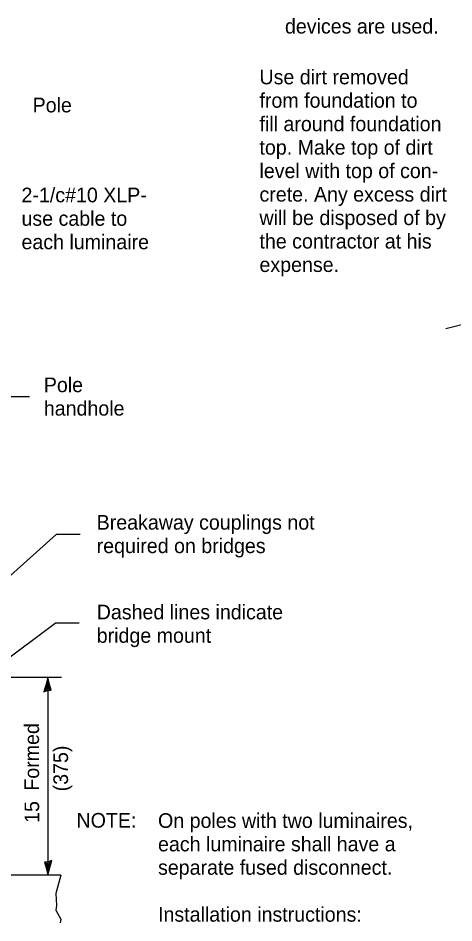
# Model space of a CAD drawing. Extents: x 2300934 to 2301614, y 780347 to 780787.
# Drawn here: x 2301187.9 to 2301259.2, y 780475 to 780623.1 of the extents above; entities that cross this region are included whole.
import ezdxf

# ---------------------------------------------------------------- set-up
doc = ezdxf.new("R2010")
doc.units = 0
for name, color, linetype in [('Alignment_EX_50 Notation', 7, 'Continuous'), ('Design_EX_Roadway Dimensions', 7, 'Continuous'), ('Design_EX_Roadway Notes', 7, 'Continuous'), ('Lighting_EX_Above Ground Items', 7, 'Continuous'), ('XSC_Exist Ground', 7, 'Continuous')]:
    doc.layers.add(name, color=color, linetype=linetype)

msp = doc.modelspace()

# ---------------------------------------------------------------- linework, layer by layer
at = {"layer": 'Alignment_EX_50 Notation'}
msp.add_lwpolyline([(2301194.93, 780482.82), (2301194.07, 780479.82), (2301194.19, 780477.84), (2301194.07, 780477.11), (2301194.93, 780475.63), (2301194.81, 780475.01)], dxfattribs=at)
at = {"layer": 'Design_EX_Roadway Dimensions'}
for p, q in [((2301186.48, 780515.22), (2301195.02, 780515.22)), ((2301192.78, 780515.22), (2301192.78, 780482.82))]:
    msp.add_line(p, q, dxfattribs=at)
for points in [[(2301192.73, 780513.02), (2301193.32, 780513.09), (2301193.06, 780514.02), (2301192.78, 780515.22), (2301192.47, 780513.94), (2301192.12, 780512.82), (2301192.73, 780513.02), (2301193.12, 780513.12), (2301192.78, 780514.41), (2301192.33, 780512.99), (2301192.84, 780513.2), (2301192.77, 780513.8), (2301192.61, 780513.23)], [(2301192.84, 780485.02), (2301192.25, 780484.95), (2301192.51, 780484.02), (2301192.78, 780482.82), (2301193.1, 780484.1), (2301193.45, 780485.22), (2301192.84, 780485.02), (2301192.45, 780484.93), (2301192.79, 780483.63), (2301193.23, 780485.05), (2301192.73, 780484.84), (2301192.8, 780484.24), (2301192.96, 780484.81)]]:
    msp.add_lwpolyline(points, dxfattribs=at)
at = {"layer": 'Design_EX_Roadway Notes'}
for p, q in [((2301189.78, 780561.1), (2301185.86, 780561.1)), ((2301178.06, 780524.18), (2301194.14, 780538.6)), ((2301198.06, 780538.6), (2301194.14, 780538.6)), ((2301184.83, 780517.24), (2301193.98, 780524.05)), ((2301197.89, 780524.05), (2301193.98, 780524.05))]:
    msp.add_line(p, q, dxfattribs=at)
at = {"layer": 'Lighting_EX_Above Ground Items'}
msp.add_line((2301194.93, 780482.82), (2301184.79, 780482.82), dxfattribs=at)
at = {"layer": 'XSC_Exist Ground'}
msp.add_line((2301297.22, 780582.52), (2301257.88, 780572.21), dxfattribs=at)

# ---------------------------------------------------------------- texts
at = {"layer": 'Design_EX_Roadway Dimensions'}
for s, height, p in [('Formed', 2.399, (2301191.34, 780496.65)), ('(375)', 2.4, (2301196.08, 780496.54)), ('15', 2.399, (2301191.36, 780491.38))]:
    msp.add_text(s, height=height, rotation=90, dxfattribs=at).set_placement(p)
at = {"layer": 'Design_EX_Roadway Notes'}
for s, height, p in [('devices are used.', 2.3988, (2301231.58, 780620.56)), ('Use dirt removed', 2.3988, (2301227.41, 780612.25)), ('from foundation to', 2.3988, (2301227.41, 780608.42)), ('Pole', 2.399, (2301190.29, 780607.66)), ('fill around foundation', 2.3988, (2301227.41, 780604.58)), ('top. Make top of dirt', 2.3988, (2301227.41, 780600.74)), ('level with top of con-', 2.3988, (2301227.41, 780596.9)), ('2-1/c#10 XLP-', 2.3988, (2301188.47, 780592.94)), ('crete. Any excess dirt', 2.3988, (2301227.41, 780593.06)), ('use cable to', 2.3988, (2301188.47, 780589.1)), ('will be disposed of by ', 2.3988, (2301227.41, 780589.22)), ('each luminaire', 2.3988, (2301188.47, 780585.26)), ('the contractor at his', 2.3988, (2301227.41, 780585.38)), ('expense.', 2.399, (2301227.41, 780581.54)), ('Pole', 2.399, (2301192.12, 780561.87)), ('handhole', 2.399, (2301192.12, 780558.03)), ('Breakaway couplings not', 2.3988, (2301200.77, 780539.37)), ('required on bridges', 2.3988, (2301200.77, 780535.53)), ('Dashed lines indicate', 2.3988, (2301200.78, 780524.69)), ('bridge mount', 2.3988, (2301200.78, 780520.85)), ('NOTE:', 2.399, (2301197.47, 780490.6)), ('On poles with two luminaires,', 2.3988, (2301210.81, 780490.56)), ('each luminaire shall have a', 2.3988, (2301210.81, 780486.72)), ('separate fused disconnect.', 2.3988, (2301210.81, 780482.89)), ('Installation instructions:', 2.3988, (2301210.81, 780475.21))]:
    msp.add_text(s, height=height, dxfattribs=at).set_placement(p)

doc.saveas('drawing.dxf')
